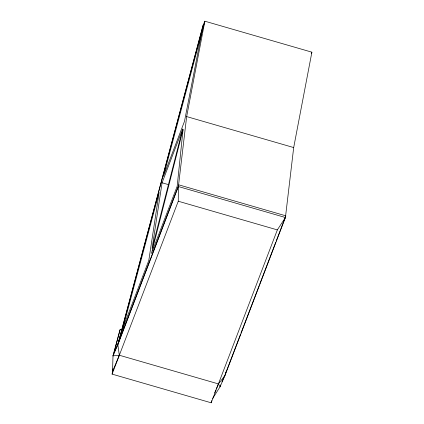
<?xml version="1.0" encoding="UTF-8"?>
<svg xmlns="http://www.w3.org/2000/svg" width="424" height="424" viewBox="0 0 424 424"><rect width="100%" height="100%" fill="white"/><g stroke="black" fill="none" stroke-linecap="round" stroke-linejoin="round"><path stroke-width="0.64" d="M118.026 343.631L203.001 25.461L204.861 21.2L163.378 176.522L184.488 121.349L203.313 24.751L117.835 344.781L119.33 355.238L112.54 371.435L113.007 355.863L117.835 344.781L178.387 186.539L285.421 217.517L277.344 229.898L211.184 402.8L112.106 374.127L178.266 201.225L178.387 186.539L186.655 116.579L204.861 21.2L311.894 52.179L293.689 147.557L285.421 217.517L224.874 375.759L220.04 386.836L212.673 398.449M162.074 182.786L152.094 248.432L182.712 128.848L162.074 182.786L168.407 184.62M112.106 374.127L112.959 368.875M211.184 402.8L211.534 400.648M220.554 384.923L220.04 386.836L218.408 383.911L119.33 355.238L113.007 355.863L119.817 330.36L120.22 329.437L122.117 329.983M276.167 241.145L285.85 215.832L178.817 184.853L118.333 342.921L113.812 353.287L120.22 329.437M122.843 328.277L159.143 192.369L148.798 260.458L122.843 328.277L118.333 342.921M225.881 371.981L224.874 375.759L218.408 383.911L216.399 388.713M225.372 373.894L240.493 334.377M240.964 333.142L259.154 285.601M259.626 284.366L275.695 242.38M214.639 392.91L215.896 389.91M311.38 53.36L311.894 52.179M221.9 381.849L224.799 375.208M113.007 355.863L113.86 354.093M186.655 116.579L293.689 147.557M178.266 201.225L277.344 229.898M116.314 344.05L117.581 344.415M183.057 129.516L177.184 186.258L151.453 253.51L183.057 129.516"/></g></svg>
